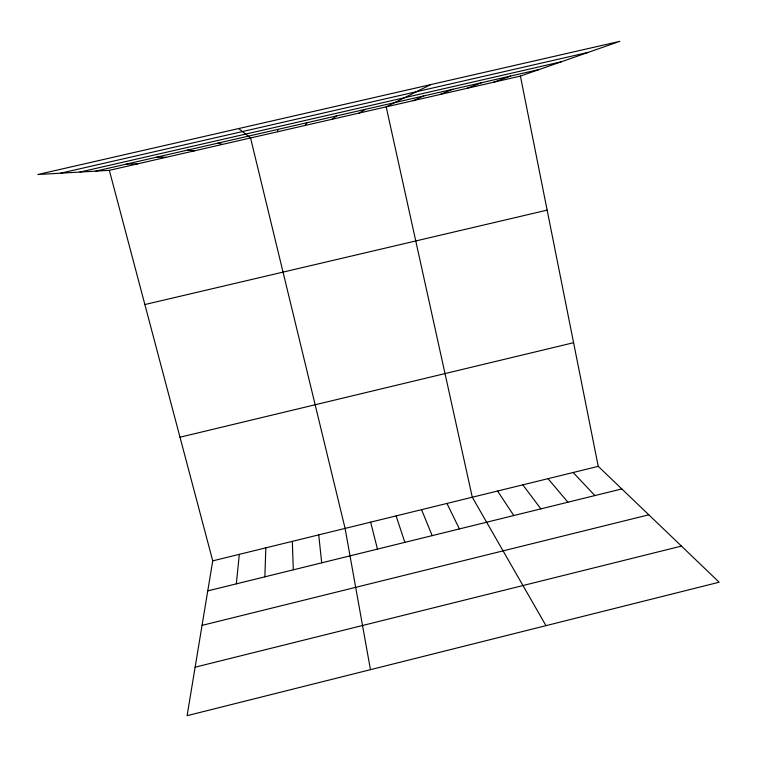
<?xml version="1.0" encoding="UTF-8"?>
<svg xmlns="http://www.w3.org/2000/svg" width="757" height="757" viewBox="0 0 757 757"><rect width="100%" height="100%" fill="white"/><g stroke="black" fill="none" stroke-linecap="round" stroke-linejoin="round"><path stroke-width="1.14" d="M264.855 576.843L265.839 547.841M236.335 583.865L239.316 554.342M109.339 170.344L212.736 560.861L187.102 715.668L719.15 582.218L598.248 466.35L520.409 76.088L619.851 41.332L37.85 174.517L109.339 170.344L520.409 76.088M304.976 125.482L307.039 122.7M332.105 119.265L336.316 115.991M359.168 113.058L365.527 109.301M430.648 84.633L386.184 106.86L472.292 497.226L545.977 625.651M413.142 100.681L423.75 95.95M440.044 94.511L452.771 89.298M466.889 88.361L481.717 82.664M493.678 82.21L510.606 76.041M195.126 667.191L681.442 546.081M207.759 590.895L621.819 488.937M202.053 625.377L648.806 514.807M212.736 560.861L598.248 466.35M179.996 437.215L573.588 342.713M144.871 304.551L547.141 210.124M60.617 173.192L588.321 52.347M79.968 172.057L561.41 61.752M95.742 171.139L539.419 69.436M126.391 164.118L137.708 163.843M156.973 157.106L166.01 157.352M187.481 150.113L194.256 150.87M217.921 143.13L222.435 144.407M238.654 128.567L250.558 137.963L345.097 528.414L370.457 669.68M573.153 472.5L594.888 495.57M548.011 478.67L567.911 502.213M522.822 484.84L540.877 508.874M497.576 491.028L513.785 515.545M446.952 503.443L459.423 528.925M421.564 509.669L432.162 535.644M396.119 515.905L404.844 542.372M370.637 522.15L377.459 549.109M318.725 534.877L321.697 562.839M277.696 129.428L277.8 131.718M292.316 541.35L293.309 569.832"/></g></svg>
